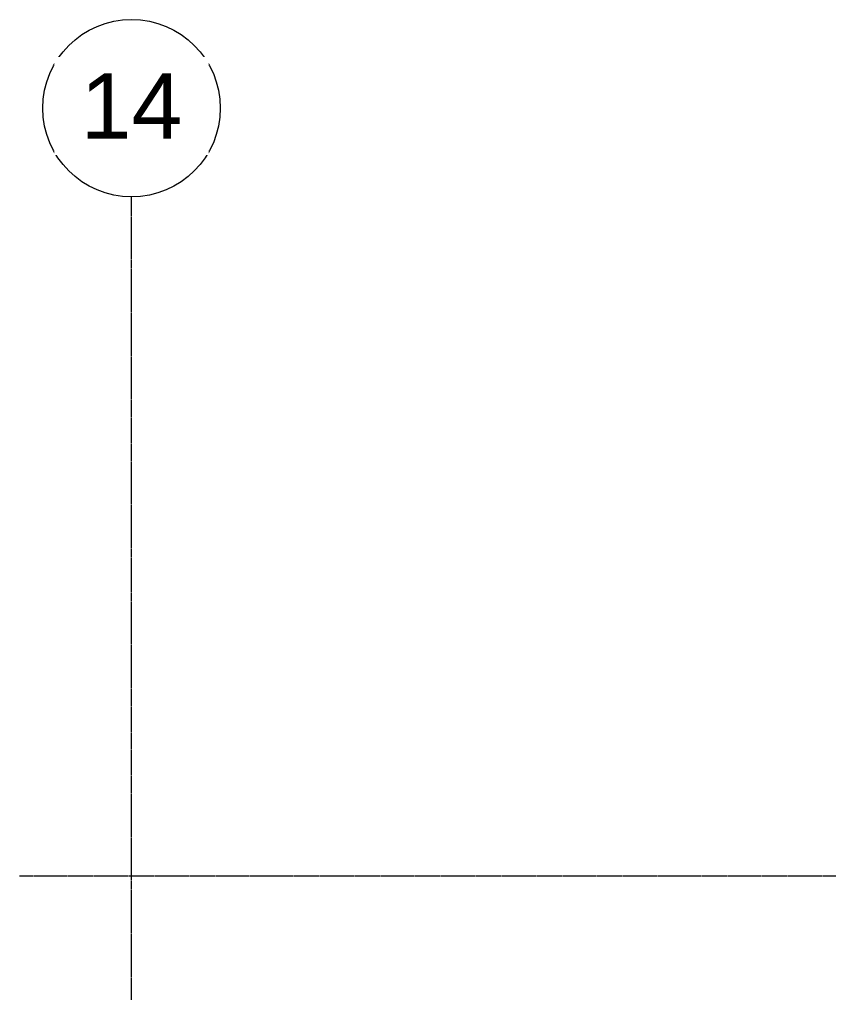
# Model space of a CAD drawing. Header units: inches. Extents: x 20426 to 92531, y -195 to 750.
# Drawn here: x 32344.3 to 32636, y 286.8 to 637.8 of the extents above; entities that cross this region are included whole.
import ezdxf

# ---------------------------------------------------------------- set-up
doc = ezdxf.new("R2010")
doc.units = ezdxf.units.IN
doc.header["$MEASUREMENT"] = 0
doc.linetypes.add('Grid Line 1_2_', pattern=[0.875, 0.5, -0.125, 0.125, -0.125])
for name, color, linetype, lineweight in [('A-FLOR-LEVL', 51, 'Continuous', 9), ('S-GRID', 1, 'Continuous', 9), ('S-GRID-IDEN', 1, 'Continuous', 9)]:
    doc.layers.add(name, color=color, linetype=linetype, lineweight=lineweight)
doc.styles.add('Arial_1', font='arial.ttf', dxfattribs={"height": 23.60479})

# ---------------------------------------------------------------- blocks, each defined once
blk = doc.blocks.new('Grid - Grid Head - Circle-14747-Elevation - North')
at = {"layer": 'S-GRID-IDEN'}
blk.add_circle((-22796.39, 605.76), 32, dxfattribs=at)

msp = doc.modelspace()

# ---------------------------------------------------------------- linework, layer by layer
at = {"layer": 'A-FLOR-LEVL', "linetype": 'Grid Line 1_2_'}
msp.add_line((32344.3, 328.83), (36611.96, 328.83), dxfattribs=at)
at = {"layer": 'S-GRID', "linetype": 'Grid Line 1_2_'}
msp.add_line((32384.72, -132), (32384.72, 573.76), dxfattribs=at)

# ---------------------------------------------------------------- block references
at = {"layer": 'S-GRID-IDEN'}
msp.add_blockref('Grid - Grid Head - Circle-14747-Elevation - North', (55181.11, 0), dxfattribs=at)

# ---------------------------------------------------------------- next in the draw order: texts
at = {"layer": 'S-GRID-IDEN', "insert": (32384.71, 618.35), "char_height": 23.605, "width": 43.776, "attachment_point": 2, "line_spacing_factor": 0.938532, "style": 'Arial_1', "bg_fill": 3, "box_fill_scale": 1.25, "bg_fill_color": 0, "bg_fill_transparency": 0}
msp.add_mtext('14', dxfattribs=at)

doc.saveas('drawing.dxf')
